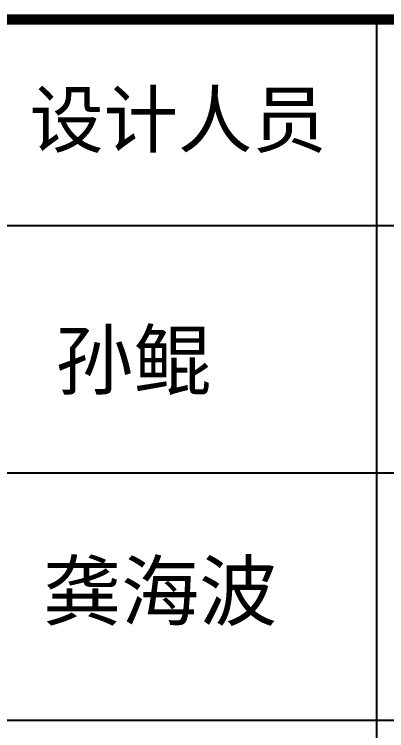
# Model space of a CAD drawing. Extents: x 69728788 to 150676229, y 15322671 to 43663798.
# Drawn here: x 75319671 to 75321739, y 19641916 to 19645897 of the extents above; entities that cross this region are included whole.
import ezdxf

# ---------------------------------------------------------------- set-up
doc = ezdxf.new("R2010")
doc.units = 0
doc.header["$LTSCALE"] = 1000
doc.header["$MEASUREMENT"] = 0
doc.layers.add('图框', color=253, linetype='CONTINUOUS')
doc.styles.add('STYLE-黑体', font='simhei.ttf')

msp = doc.modelspace()

# ---------------------------------------------------------------- linework, layer by layer
at = {"layer": '图框', "color": 0}
for p, q in [((75317103.6, 19644723.2), (75324014.3, 19644723.2)), ((75317103.6, 19644723.2), (75324014.3, 19644723.2)), ((75317103.6, 19643348.8), (75324014.3, 19643348.8)), ((75317103.6, 19641974.3), (75324014.3, 19641974.3))]:
    msp.add_line(p, q, dxfattribs=at)
at = {"layer": '图框', "color": 0, "const_width": 57.5}
msp.add_lwpolyline([(75317103.6, 19645868.6), (75324014.3, 19645868.6), (75324014.3, 19634185.6), (75317103.6, 19634185.6)], close=True, dxfattribs=at)
at = {"layer": '图框', "color": 0}
for points in [[(75321685.2, 19644723.2), (75321685.2, 19645868.6)], [(75321685.2, 19638079.9), (75321685.2, 19644723.2)]]:
    msp.add_lwpolyline(points, dxfattribs=at)

# ---------------------------------------------------------------- texts
at = {"layer": '图框', "color": 0, "style": 'STYLE-黑体'}
msp.add_text('设计人员', height=302.39, dxfattribs=at).set_placement((75319755.3, 19645161.2))
at = {"layer": '图框', "color": 4, "style": 'STYLE-黑体'}
for s, p in [('孙鲲', (75319899.1, 19643816.2)), ('龚海波', (75319831.1, 19642533))]:
    msp.add_text(s, height=317.5, dxfattribs=at).set_placement(p)

doc.saveas('drawing.dxf')
